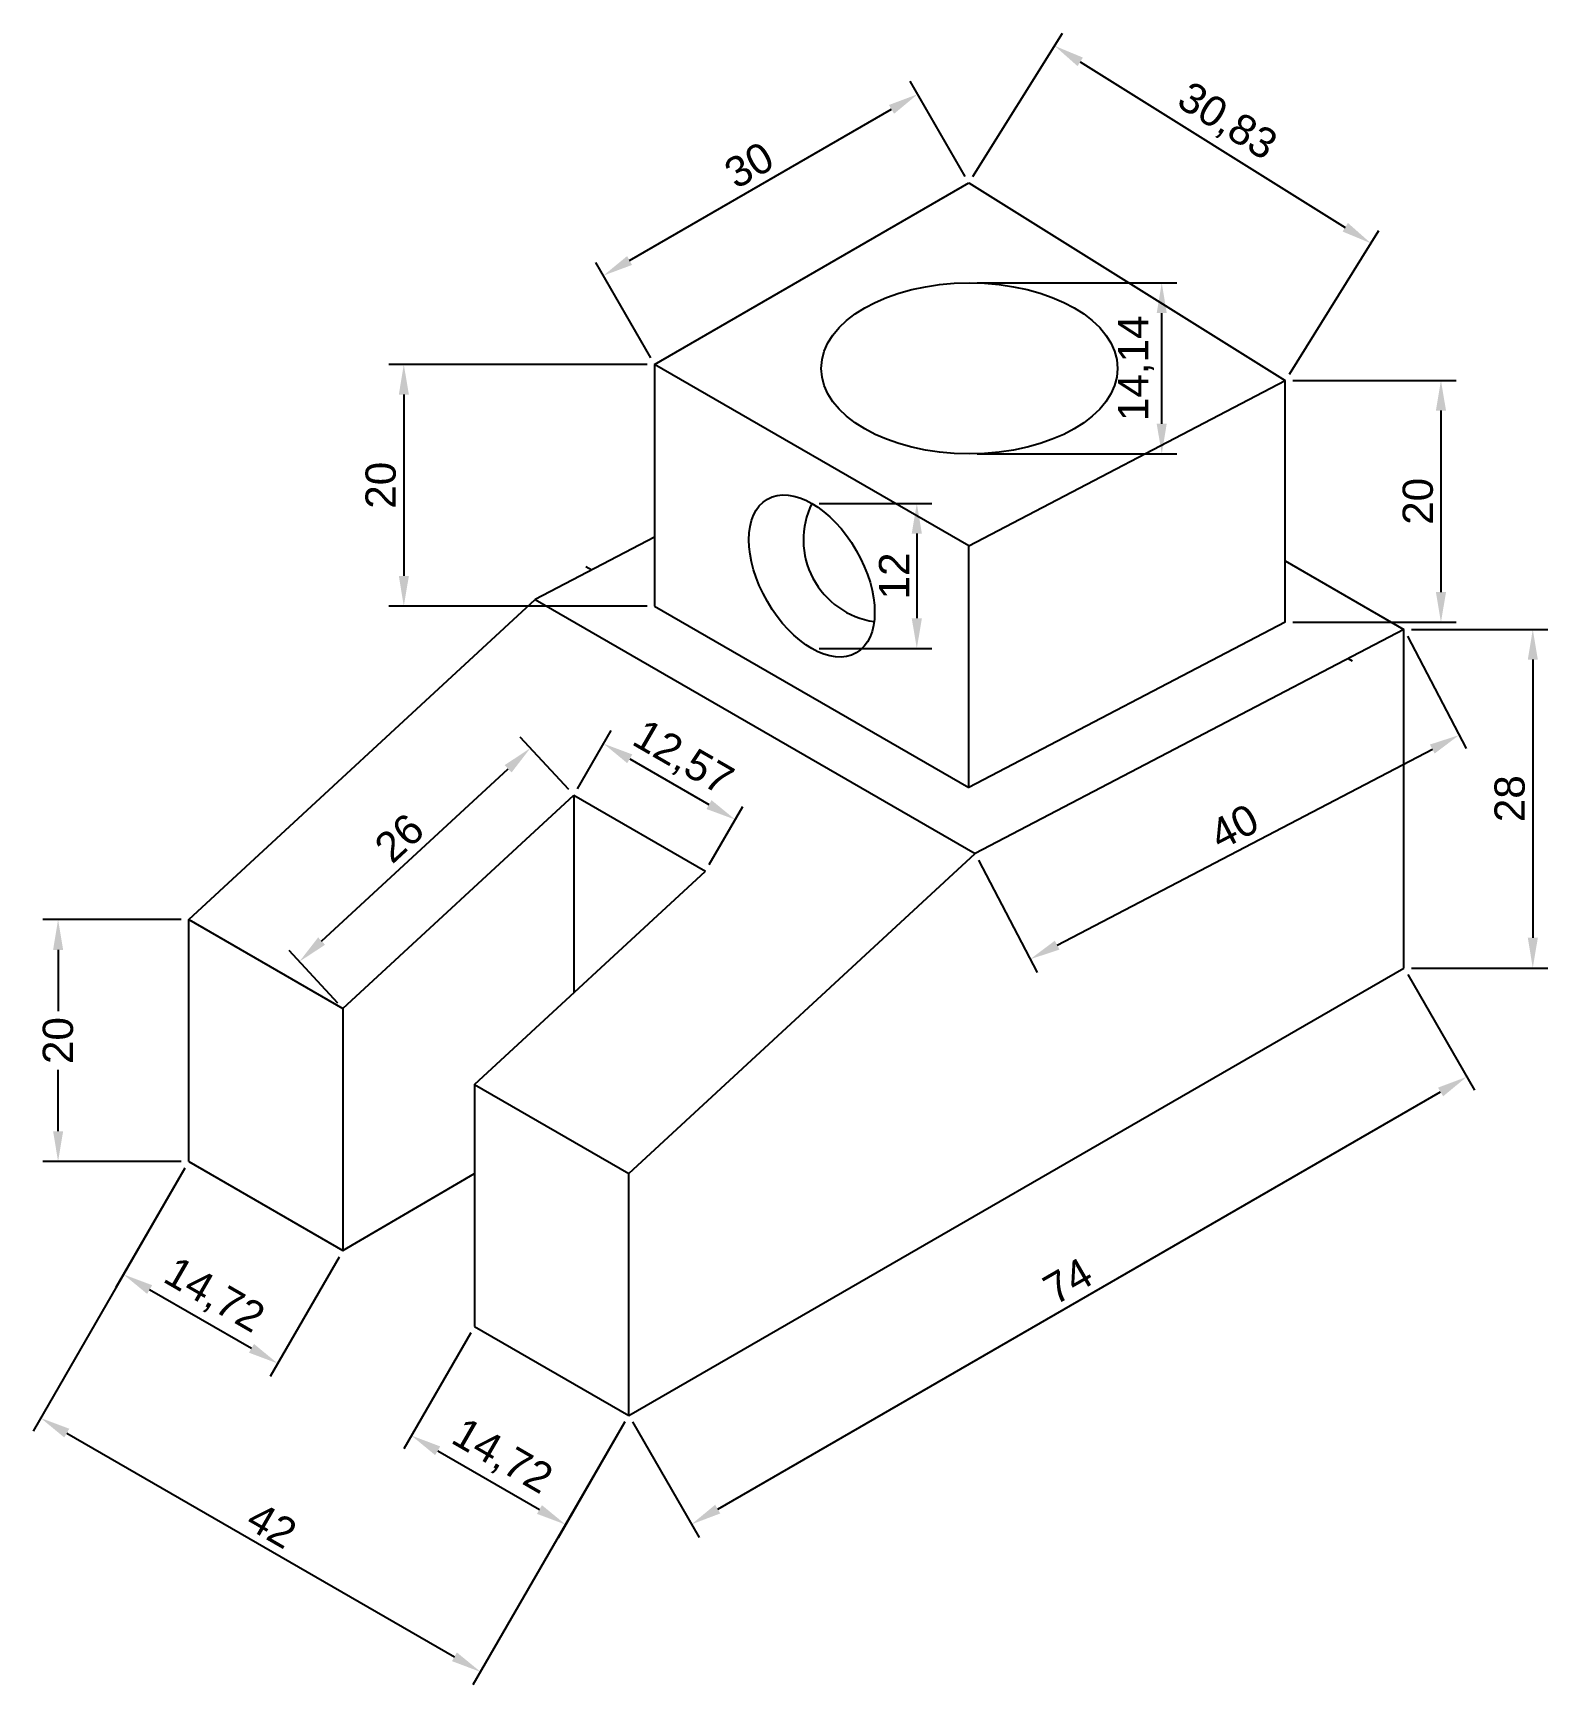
# Model space of a CAD drawing. Header units: millimetres. Extents: x 2762 to 2887, y 1422 to 1558.
import ezdxf

# ---------------------------------------------------------------- set-up
doc = ezdxf.new("R2010")
doc.units = ezdxf.units.MM
doc.styles.get("Standard").update_dxf_attribs({"font": 'arial.ttf'})
doc.dimstyles.new('ISO-25', dxfattribs={"dimtxt": 2.5, "dimasz": 2.5, "dimexe": 1.25, "dimexo": 0.625, "dimtad": 1, "dimtxsty": 'Standard', "dimcen": 2.5, "dimadec": 0, "dimazin": 0, "dimtfac": 1, "dimtmove": 0, "dimatfit": 3, "dimfxl": 1, "dimarcsym": 0})

# ---------------------------------------------------------------- blocks, each defined once
blk = doc.blocks.new('*D2')
at = {"color": 0, "lineweight": -2, "transparency": 16777216}
for p, q in [((2875.67, 1509.12), (2886.95, 1509.12)), ((2885.7, 1506.62), (2885.7, 1483.62)), ((2875.67, 1481.12), (2886.95, 1481.12))]:
    blk.add_line(p, q, dxfattribs=at)
at = {"color": 0, "transparency": 16777216}
for points in [[(2885.29, 1506.62), (2886.12, 1506.62), (2885.7, 1509.12)], [(2885.29, 1483.62), (2886.12, 1483.62), (2885.7, 1481.12)]]:
    blk.add_solid(points, dxfattribs=at)
at = {"layer": 'Defpoints', "color": 0, "transparency": 16777216}
for p in [(2875.05, 1509.12), (2875.05, 1481.12), (2885.7, 1481.12)]:
    blk.add_point(p, dxfattribs=at)
at = {"color": 0, "transparency": 16777216, "insert": (2883.8, 1495.12), "char_height": 2.5, "attachment_point": 5, "rotation": 90}
blk.add_mtext('28', dxfattribs=at)
blk = doc.blocks.new('*D3')
at = {"color": 0, "lineweight": -2, "transparency": 16777216}
for p, q in [((2865.87, 1529.71), (2879.36, 1529.71)), ((2878.11, 1527.21), (2878.11, 1512.21)), ((2865.87, 1509.71), (2879.36, 1509.71))]:
    blk.add_line(p, q, dxfattribs=at)
at = {"color": 0, "transparency": 16777216}
for points in [[(2877.69, 1527.21), (2878.53, 1527.21), (2878.11, 1529.71)], [(2877.69, 1512.21), (2878.53, 1512.21), (2878.11, 1509.71)]]:
    blk.add_solid(points, dxfattribs=at)
at = {"layer": 'Defpoints', "color": 0, "transparency": 16777216}
for p in [(2865.24, 1529.71), (2865.24, 1509.71), (2878.11, 1509.71)]:
    blk.add_point(p, dxfattribs=at)
at = {"color": 0, "transparency": 16777216, "insert": (2876.21, 1519.71), "char_height": 2.5, "attachment_point": 5, "rotation": 90}
blk.add_mtext('20', dxfattribs=at)
blk = doc.blocks.new('*D4')
at = {"color": 0, "lineweight": -2, "transparency": 16777216}
for p, q in [((2875.36, 1480.58), (2880.87, 1471.03)), ((2818.32, 1436.37), (2878.08, 1470.87)), ((2811.27, 1443.58), (2816.78, 1434.03))]:
    blk.add_line(p, q, dxfattribs=at)
at = {"color": 0, "transparency": 16777216}
for points in [[(2877.87, 1471.23), (2878.29, 1470.51), (2880.24, 1472.12)], [(2818.11, 1436.73), (2818.53, 1436.01), (2816.16, 1435.12)]]:
    blk.add_solid(points, dxfattribs=at)
at = {"layer": 'Defpoints', "color": 0, "transparency": 16777216}
for p in [(2875.05, 1481.12), (2880.24, 1472.12), (2810.96, 1444.12)]:
    blk.add_point(p, dxfattribs=at)
at = {"color": 0, "transparency": 16777216, "insert": (2847.26, 1455.24), "char_height": 2.5, "attachment_point": 5, "rotation": 30}
blk.add_mtext('74', dxfattribs=at)
blk = doc.blocks.new('*D5')
at = {"color": 0, "lineweight": -2, "transparency": 16777216}
for p, q in [((2774.28, 1464.58), (2768.57, 1454.7)), ((2787.02, 1457.22), (2781.32, 1447.34)), ((2771.36, 1454.53), (2779.78, 1449.67))]:
    blk.add_line(p, q, dxfattribs=at)
at = {"color": 0, "transparency": 16777216}
for points in [[(2771.57, 1454.89), (2771.15, 1454.17), (2769.2, 1455.78)], [(2779.99, 1450.03), (2779.57, 1449.31), (2781.94, 1448.42)]]:
    blk.add_solid(points, dxfattribs=at)
at = {"layer": 'Defpoints', "color": 0, "transparency": 16777216}
for p in [(2774.59, 1465.12), (2787.33, 1457.76), (2781.94, 1448.42)]:
    blk.add_point(p, dxfattribs=at)
at = {"color": 0, "transparency": 16777216, "insert": (2776.63, 1453.94), "char_height": 2.5, "attachment_point": 5, "rotation": 330}
blk.add_mtext('14,72', dxfattribs=at)
blk = doc.blocks.new('*D6')
at = {"color": 0, "lineweight": -2, "transparency": 16777216}
for p, q in [((2773.96, 1485.12), (2762.54, 1485.12)), ((2763.79, 1482.62), (2763.79, 1477.55)), ((2763.79, 1467.62), (2763.79, 1472.69)), ((2773.96, 1465.12), (2762.54, 1465.12))]:
    blk.add_line(p, q, dxfattribs=at)
at = {"color": 0, "transparency": 16777216}
for points in [[(2763.38, 1482.62), (2764.21, 1482.62), (2763.79, 1485.12)], [(2763.38, 1467.62), (2764.21, 1467.62), (2763.79, 1465.12)]]:
    blk.add_solid(points, dxfattribs=at)
at = {"layer": 'Defpoints', "color": 0, "transparency": 16777216}
for p in [(2774.59, 1485.12), (2763.79, 1465.12), (2774.59, 1465.12)]:
    blk.add_point(p, dxfattribs=at)
at = {"color": 0, "transparency": 16777216, "insert": (2763.79, 1475.12), "char_height": 2.5, "attachment_point": 5, "rotation": 90}
blk.add_mtext('20', dxfattribs=at)
blk = doc.blocks.new('*D7')
at = {"color": 0, "lineweight": -2, "transparency": 16777216}
for p, q in [((2875.34, 1508.56), (2880.19, 1499.28)), ((2846.38, 1483.01), (2877.4, 1499.23)), ((2839.89, 1490.03), (2844.74, 1480.75))]:
    blk.add_line(p, q, dxfattribs=at)
at = {"color": 0, "transparency": 16777216}
for points in [[(2877.2, 1499.6), (2877.59, 1498.86), (2879.61, 1500.38)], [(2846.19, 1483.38), (2846.57, 1482.64), (2844.16, 1481.85)]]:
    blk.add_solid(points, dxfattribs=at)
at = {"layer": 'Defpoints', "color": 0, "transparency": 16777216}
for p in [(2875.05, 1509.12), (2879.61, 1500.38), (2839.6, 1490.59)]:
    blk.add_point(p, dxfattribs=at)
at = {"color": 0, "transparency": 16777216, "insert": (2861.01, 1492.8), "char_height": 2.5, "attachment_point": 5, "rotation": 27.5963}
blk.add_mtext('40', dxfattribs=at)
blk = doc.blocks.new('*D8')
at = {"color": 0, "lineweight": -2, "transparency": 16777216}
for p, q in [((2838.78, 1546.58), (2834.23, 1554.46)), ((2811.04, 1539.63), (2832.69, 1552.13)), ((2812.79, 1531.58), (2808.25, 1539.46))]:
    blk.add_line(p, q, dxfattribs=at)
at = {"color": 0, "transparency": 16777216}
for points in [[(2832.48, 1552.49), (2832.9, 1551.76), (2834.85, 1553.38)], [(2810.83, 1539.99), (2811.24, 1539.26), (2808.87, 1538.38)]]:
    blk.add_solid(points, dxfattribs=at)
at = {"layer": 'Defpoints', "color": 0, "transparency": 16777216}
for p in [(2834.85, 1553.38), (2839.09, 1546.04), (2813.11, 1531.04)]:
    blk.add_point(p, dxfattribs=at)
at = {"color": 0, "transparency": 16777216, "insert": (2820.91, 1547.52), "char_height": 2.5, "attachment_point": 5, "rotation": 30}
blk.add_mtext('30', dxfattribs=at)
blk = doc.blocks.new('*D9')
at = {"color": 0, "lineweight": -2, "transparency": 16777216}
for p, q in [((2812.48, 1531.04), (2791.12, 1531.04)), ((2792.37, 1528.54), (2792.37, 1513.54)), ((2812.48, 1511.04), (2791.12, 1511.04))]:
    blk.add_line(p, q, dxfattribs=at)
at = {"color": 0, "transparency": 16777216}
for points in [[(2791.96, 1528.54), (2792.79, 1528.54), (2792.37, 1531.04)], [(2791.96, 1513.54), (2792.79, 1513.54), (2792.37, 1511.04)]]:
    blk.add_solid(points, dxfattribs=at)
at = {"layer": 'Defpoints', "color": 0, "transparency": 16777216}
for p in [(2813.11, 1531.04), (2792.37, 1511.04), (2813.11, 1511.04)]:
    blk.add_point(p, dxfattribs=at)
at = {"color": 0, "transparency": 16777216, "insert": (2790.47, 1521.04), "char_height": 2.5, "attachment_point": 5, "rotation": 90}
blk.add_mtext('20', dxfattribs=at)
blk = doc.blocks.new('*D10')
at = {"color": 0, "lineweight": -2, "transparency": 16777216}
for p, q in [((2839.42, 1546.57), (2846.83, 1558.44)), ((2848.29, 1556.05), (2870.2, 1542.37)), ((2865.58, 1530.24), (2872.98, 1542.11))]:
    blk.add_line(p, q, dxfattribs=at)
at = {"color": 0, "transparency": 16777216}
for points in [[(2848.51, 1556.41), (2848.07, 1555.7), (2846.17, 1557.38)], [(2870.42, 1542.73), (2869.98, 1542.02), (2872.32, 1541.05)]]:
    blk.add_solid(points, dxfattribs=at)
at = {"layer": 'Defpoints', "color": 0, "transparency": 16777216}
for p in [(2839.09, 1546.04), (2872.32, 1541.05), (2865.24, 1529.71)]:
    blk.add_point(p, dxfattribs=at)
at = {"color": 0, "transparency": 16777216, "insert": (2860.37, 1551.02), "char_height": 2.5, "attachment_point": 5, "rotation": 328.0252}
blk.add_mtext('30,83', dxfattribs=at)
blk = doc.blocks.new('*D11')
at = {"color": 0, "lineweight": -2, "transparency": 16777216}
for p, q in [((2806, 1495.87), (2801.98, 1500.21)), ((2785.58, 1483.34), (2801, 1497.6)), ((2786.91, 1478.22), (2782.89, 1482.57))]:
    blk.add_line(p, q, dxfattribs=at)
at = {"color": 0, "transparency": 16777216}
for points in [[(2800.71, 1497.9), (2801.28, 1497.29), (2802.83, 1499.3)], [(2785.29, 1483.65), (2785.86, 1483.04), (2783.74, 1481.65)]]:
    blk.add_solid(points, dxfattribs=at)
at = {"layer": 'Defpoints', "color": 0, "transparency": 16777216}
for p in [(2802.83, 1499.3), (2806.43, 1495.41), (2787.33, 1477.76)]:
    blk.add_point(p, dxfattribs=at)
at = {"color": 0, "transparency": 16777216, "insert": (2792, 1491.87), "char_height": 2.5, "attachment_point": 5, "rotation": 42.7491}
blk.add_mtext('26', dxfattribs=at)
blk = doc.blocks.new('*D12')
at = {"color": 0, "lineweight": -2, "transparency": 16777216}
for p, q in [((2806.74, 1495.95), (2809.51, 1500.75)), ((2811.05, 1498.42), (2817.6, 1494.64)), ((2817.62, 1489.67), (2820.39, 1494.47))]:
    blk.add_line(p, q, dxfattribs=at)
at = {"color": 0, "transparency": 16777216}
for points in [[(2811.26, 1498.78), (2810.84, 1498.06), (2808.89, 1499.67)], [(2817.81, 1495), (2817.39, 1494.27), (2819.77, 1493.39)]]:
    blk.add_solid(points, dxfattribs=at)
at = {"layer": 'Defpoints', "color": 0, "transparency": 16777216}
for p in [(2806.43, 1495.41), (2819.77, 1493.39), (2817.31, 1489.13)]:
    blk.add_point(p, dxfattribs=at)
at = {"color": 0, "transparency": 16777216, "insert": (2815.39, 1498.37), "char_height": 2.5, "attachment_point": 5, "rotation": 330}
blk.add_mtext('12,57', dxfattribs=at)
blk = doc.blocks.new('*D13')
at = {"color": 0, "lineweight": -2, "transparency": 16777216}
for p, q in [((2839.76, 1537.78), (2856.28, 1537.78)), ((2855.03, 1526.13), (2855.03, 1535.28)), ((2839.76, 1523.63), (2856.28, 1523.63))]:
    blk.add_line(p, q, dxfattribs=at)
at = {"color": 0, "transparency": 16777216}
for points in [[(2854.61, 1535.28), (2855.44, 1535.28), (2855.03, 1537.78)], [(2854.61, 1526.13), (2855.44, 1526.13), (2855.03, 1523.63)]]:
    blk.add_solid(points, dxfattribs=at)
at = {"layer": 'Defpoints', "color": 0, "transparency": 16777216}
for p in [(2839.13, 1537.78), (2855.03, 1537.78), (2839.13, 1523.63)]:
    blk.add_point(p, dxfattribs=at)
at = {"color": 0, "transparency": 16777216, "insert": (2852.9, 1530.71), "char_height": 2.5, "attachment_point": 5, "rotation": 90}
blk.add_mtext('14,14', dxfattribs=at)
blk = doc.blocks.new('*D14')
at = {"color": 0, "lineweight": -2, "transparency": 16777216}
for p, q in [((2826.72, 1519.54), (2836.03, 1519.54)), ((2834.78, 1517.04), (2834.78, 1510.04)), ((2826.72, 1507.54), (2836.03, 1507.54))]:
    blk.add_line(p, q, dxfattribs=at)
at = {"color": 0, "transparency": 16777216}
for points in [[(2834.36, 1517.04), (2835.2, 1517.04), (2834.78, 1519.54)], [(2834.36, 1510.04), (2835.2, 1510.04), (2834.78, 1507.54)]]:
    blk.add_solid(points, dxfattribs=at)
at = {"layer": 'Defpoints', "color": 0, "transparency": 16777216}
for p in [(2826.1, 1519.54), (2826.1, 1507.54), (2834.78, 1507.54)]:
    blk.add_point(p, dxfattribs=at)
at = {"color": 0, "transparency": 16777216, "insert": (2832.9, 1513.54), "char_height": 2.5, "attachment_point": 5, "rotation": 90}
blk.add_mtext('12', dxfattribs=at)
blk = doc.blocks.new('*D15')
at = {"color": 0, "lineweight": -2, "transparency": 16777216}
for p, q in [((2797.9, 1450.94), (2792.38, 1441.37)), ((2810.65, 1443.58), (2805.13, 1434.01)), ((2795.17, 1441.2), (2803.59, 1436.34))]:
    blk.add_line(p, q, dxfattribs=at)
at = {"color": 0, "transparency": 16777216}
for points in [[(2795.38, 1441.56), (2794.96, 1440.84), (2793.01, 1442.45)], [(2803.79, 1436.7), (2803.38, 1435.98), (2805.75, 1435.09)]]:
    blk.add_solid(points, dxfattribs=at)
at = {"layer": 'Defpoints', "color": 0, "transparency": 16777216}
for p in [(2798.22, 1451.48), (2810.96, 1444.12), (2805.75, 1435.09)]:
    blk.add_point(p, dxfattribs=at)
at = {"color": 0, "transparency": 16777216, "insert": (2800.44, 1440.62), "char_height": 2.5, "attachment_point": 5, "rotation": 330}
blk.add_mtext('14,72', dxfattribs=at)
blk = doc.blocks.new('*D16')
at = {"color": 0, "lineweight": -2, "transparency": 16777216}
for p, q in [((2774.28, 1464.58), (2761.72, 1442.83)), ((2764.51, 1442.66), (2796.55, 1424.16)), ((2810.65, 1443.58), (2798.09, 1421.83))]:
    blk.add_line(p, q, dxfattribs=at)
at = {"color": 0, "transparency": 16777216}
for points in [[(2764.72, 1443.02), (2764.3, 1442.3), (2762.35, 1443.91)], [(2796.76, 1424.52), (2796.35, 1423.8), (2798.72, 1422.91)]]:
    blk.add_solid(points, dxfattribs=at)
at = {"layer": 'Defpoints', "color": 0, "transparency": 16777216}
for p in [(2774.59, 1465.12), (2810.96, 1444.12), (2798.72, 1422.91)]:
    blk.add_point(p, dxfattribs=at)
at = {"color": 0, "transparency": 16777216, "insert": (2781.47, 1435.04), "char_height": 2.5, "attachment_point": 5, "rotation": 330}
blk.add_mtext('42', dxfattribs=at)

msp = doc.modelspace()

# ---------------------------------------------------------------- linework, layer by layer
for p, q in [((2813.107, 1531.038), (2839.088, 1546.038)), ((2839.088, 1546.038), (2865.244, 1529.71)), ((2839.088, 1516.038), (2813.107, 1531.038)), ((2813.107, 1531.038), (2813.107, 1511.038)), ((2839.088, 1516.038), (2865.244, 1529.71)), ((2865.244, 1509.71), (2865.244, 1529.71)), ((2813.107, 1516.754), (2803.225, 1511.588)), ((2813.107, 1516.754), (2803.225, 1511.588)), ((2813.107, 1516.754), (2803.225, 1511.588)), ((2839.088, 1496.038), (2839.088, 1516.038)), ((2807.406, 1514.329), (2807.911, 1514.038)), ((2865.244, 1514.778), (2875.047, 1509.118)), ((2774.588, 1485.118), (2803.225, 1511.588)), ((2803.225, 1511.588), (2839.598, 1490.588)), ((2813.107, 1511.038), (2839.088, 1496.038)), ((2865.244, 1509.71), (2839.088, 1496.038)), ((2865.244, 1509.71), (2839.088, 1496.038)), ((2875.047, 1509.118), (2839.598, 1490.588)), ((2875.047, 1509.118), (2839.598, 1490.588)), ((2875.047, 1509.118), (2839.598, 1490.588)), ((2875.047, 1481.118), (2875.047, 1509.118)), ((2870.44, 1506.71), (2870.778, 1506.515)), ((2787.334, 1477.759), (2806.426, 1495.408)), ((2806.426, 1495.408), (2817.308, 1489.125)), ((2806.426, 1495.408), (2806.426, 1479.066)), ((2810.961, 1464.118), (2839.598, 1490.588)), ((2798.216, 1471.477), (2817.308, 1489.125)), ((2774.588, 1465.118), (2774.588, 1485.118)), ((2774.588, 1485.118), (2787.334, 1477.759)), ((2810.961, 1444.118), (2875.047, 1481.118)), ((2787.334, 1477.759), (2787.334, 1457.759)), ((2798.216, 1471.477), (2810.961, 1464.118)), ((2798.216, 1471.477), (2798.216, 1451.477)), ((2774.588, 1465.118), (2787.334, 1457.759)), ((2787.334, 1457.759), (2798.216, 1464.118)), ((2810.961, 1444.118), (2810.961, 1464.118)), ((2798.216, 1451.477), (2810.961, 1444.118))]:
    msp.add_line(p, q)
msp.add_arc((2832.256, 1516.538), 6.85, 154.02747, 261.5304)
for centre, major_axis in [((2839.132, 1530.706), (-12.247, 0)), ((2826.098, 1513.538), (3.674, -6.364))]:
    msp.add_ellipse(centre, major_axis=major_axis, ratio=0.5773503)

# ---------------------------------------------------------------- dimensions: what is measured, and where the dimension line sits
for p1, p2, distance, picture, middle in [((2839.088, 1546.038), (2865.244, 1529.71), 13.367, '*D10', (2860.371, 1551.018)), ((2813.107, 1531.038), (2839.088, 1546.038), 8.472, '*D8', (2820.91, 1547.523)), ((2839.132, 1523.635), (2839.132, 1537.777), -15.895, '*D13', (2852.9, 1530.706)), ((2813.107, 1531.038), (2813.107, 1511.038), -20.735, '*D9', (2790.471, 1521.038)), ((2865.244, 1529.71), (2865.244, 1509.71), 12.866, '*D3', (2876.209, 1519.71)), ((2826.098, 1519.538), (2826.098, 1507.538), 8.684, '*D14', (2832.901, 1513.538)), ((2839.598, 1490.588), (2875.047, 1509.118), -9.855, '*D7', (2861.007, 1492.805)), ((2875.047, 1509.118), (2875.047, 1481.118), 10.658, '*D2', (2883.803, 1495.118)), ((2806.426, 1495.408), (2817.308, 1489.125), 4.919, '*D12', (2815.391, 1498.369)), ((2787.334, 1477.759), (2806.426, 1495.408), 5.294, '*D11', (2791.996, 1491.868)), ((2810.961, 1444.118), (2875.047, 1481.118), -10.393, '*D4', (2847.263, 1455.241)), ((2774.588, 1465.118), (2810.961, 1444.118), -24.484, '*D16', (2781.473, 1435.042)), ((2774.588, 1465.118), (2787.334, 1457.759), -10.783, '*D5', (2776.633, 1453.943)), ((2798.216, 1451.477), (2810.961, 1444.118), -10.42, '*D15', (2800.442, 1440.616))]:
    dim = msp.add_aligned_dim(p1=p1, p2=p2, distance=distance, dimstyle='ISO-25')
    dim.commit()
    dim.dimension.update_dxf_attribs({"geometry": picture, "text_midpoint": middle})
dim = msp.add_aligned_dim(p1=(2774.588, 1485.118), p2=(2774.588, 1465.118), distance=-10.795, dimstyle='ISO-25', override={"dimtad": 0})
dim.commit()
dim.dimension.update_dxf_attribs({"geometry": '*D6', "text_midpoint": (2763.793, 1475.118)})

doc.saveas('drawing.dxf')
